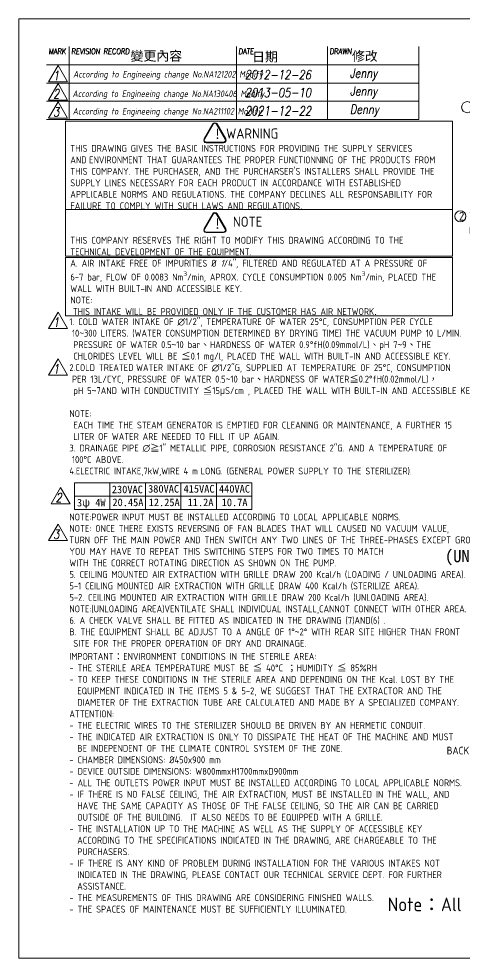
# Model space of a CAD drawing. Header units: millimetres. Extents: x -630700 to -195787, y -10816 to 7141.
# Drawn here: x -208972 to -204574, y -10816 to -1546 of the extents above; entities that cross this region are included whole.
import ezdxf

# ---------------------------------------------------------------- set-up
doc = ezdxf.new("R2010")
doc.units = ezdxf.units.MM
doc.header["$MEASUREMENT"] = 0
doc.layers.get('0').update_dxf_attribs({"lineweight": 25})
for name, color, linetype, lineweight in [('D', 3, 'Continuous', 13), ('F', 7, 'Continuous', 15), ('T', 4, 'Continuous', 15)]:
    doc.layers.add(name, color=color, linetype=linetype, lineweight=lineweight)
doc.styles.get("Standard").update_dxf_attribs({"font": 'KAIU.TTF'})
doc.styles.add('STU25', font='isocp2.shx')
doc.styles.add('Text', font='romans.shx', dxfattribs={"width": 0.8, "oblique": 10})

msp = doc.modelspace()

# ---------------------------------------------------------------- hatches: boundary and pattern name
at = {"layer": 'D'}
h = msp.add_hatch(color=11, dxfattribs=at)
edge = h.paths.add_edge_path(flags=16)
edge.add_ellipse((-207121.383, -2744.366), major_axis=(20, 0), ratio=1, start_angle=149.9999999, end_angle=270)
edge.add_line((-207121.383, -2764.366), (-206950.665, -2764.366))
edge.add_ellipse((-206950.665, -2744.366), major_axis=(20, 0), ratio=1, start_angle=270, end_angle=389.9999999)
edge.add_line((-206933.345, -2734.366), (-207018.703, -2586.52))
edge.add_ellipse((-207036.024, -2596.52), major_axis=(20, 0), ratio=1, start_angle=30, end_angle=150)
edge.add_line((-207053.345, -2586.52), (-207138.703, -2734.366))
edge = h.paths.add_edge_path()
edge.add_ellipse((-207121.383, -2744.366), major_axis=(25, 0), ratio=1, start_angle=149.9999999, end_angle=270)
edge.add_line((-207121.383, -2769.366), (-206950.665, -2769.366))
edge.add_ellipse((-206950.665, -2744.366), major_axis=(25, 0), ratio=1, start_angle=270, end_angle=389.9999999)
edge.add_line((-206929.014, -2731.866), (-207014.373, -2584.02))
edge.add_ellipse((-207036.024, -2596.52), major_axis=(25, 0), ratio=1, start_angle=30, end_angle=150)
edge.add_line((-207057.675, -2584.02), (-207143.034, -2731.866))
h = msp.add_hatch(color=11, dxfattribs=at)
edge = h.paths.add_edge_path(flags=16)
edge.add_ellipse((-207121.383, -3631.486), major_axis=(20, 0), ratio=1, start_angle=149.9999999, end_angle=270)
edge.add_line((-207121.383, -3651.486), (-206950.665, -3651.486))
edge.add_ellipse((-206950.665, -3631.486), major_axis=(20, 0), ratio=1, start_angle=270, end_angle=389.9999999)
edge.add_line((-206933.345, -3621.486), (-207018.703, -3473.64))
edge.add_ellipse((-207036.024, -3483.64), major_axis=(20, 0), ratio=1, start_angle=30, end_angle=150)
edge.add_line((-207053.345, -3473.64), (-207138.703, -3621.486))
edge = h.paths.add_edge_path()
edge.add_ellipse((-207121.383, -3631.486), major_axis=(25, 0), ratio=1, start_angle=149.9999999, end_angle=270)
edge.add_line((-207121.383, -3656.486), (-206950.665, -3656.486))
edge.add_ellipse((-206950.665, -3631.486), major_axis=(25, 0), ratio=1, start_angle=270, end_angle=389.9999999)
edge.add_line((-206929.014, -3618.986), (-207014.373, -3471.14))
edge.add_ellipse((-207036.024, -3483.64), major_axis=(25, 0), ratio=1, start_angle=30, end_angle=150)
edge.add_line((-207057.675, -3471.14), (-207143.034, -3618.986))

# ---------------------------------------------------------------- linework, layer by layer
at = {"layer": 'D', "color": 11}
for p, q in [((-207057.675, -2584.02), (-207143.034, -2731.866)), ((-207053.345, -2586.52), (-207138.703, -2734.366)), ((-207018.703, -2586.52), (-206933.345, -2734.366)), ((-207014.373, -2584.02), (-206929.014, -2731.866)), ((-207121.383, -2764.366), (-206950.665, -2764.366)), ((-207121.383, -2769.366), (-206950.665, -2769.366)), ((-207057.675, -3471.14), (-207143.034, -3618.986)), ((-207053.345, -3473.64), (-207138.703, -3621.486)), ((-207018.703, -3473.64), (-206933.345, -3621.486)), ((-207014.373, -3471.14), (-206929.014, -3618.986)), ((-207121.383, -3651.486), (-206950.665, -3651.486)), ((-207121.383, -3656.486), (-206950.665, -3656.486))]:
    msp.add_line(p, q, dxfattribs=at)
at = {"layer": 'D'}
for p, q in [((-208421.491, -6126.976), (-208421.491, -6386.976)), ((-208421.491, -6126.976), (-206671.491, -6126.976)), ((-208071.491, -6126.976), (-208071.491, -6386.976)), ((-207721.491, -6126.976), (-207721.491, -6386.976)), ((-207371.491, -6126.976), (-207371.491, -6386.976)), ((-207021.491, -6126.976), (-207021.491, -6386.976)), ((-206671.491, -6126.976), (-206671.491, -6386.976)), ((-208421.491, -6256.976), (-206671.491, -6256.976)), ((-208421.491, -6386.976), (-206671.491, -6386.976))]:
    msp.add_line(p, q, dxfattribs=at)
at = {"layer": 'D', "color": 11}
for points in [[(-208509.979, -2555.166), (-204689.857, -2555.166), (-204689.857, -3428.634), (-208509.979, -3428.634)], [(-208509.979, -3427.702), (-204689.857, -3427.702), (-204689.857, -3888.038), (-208509.979, -3888.038)], [(-208509.979, -3901.914), (-204689.857, -3901.914), (-204689.857, -4476.244), (-208509.979, -4476.244)]]:
    msp.add_lwpolyline(points, close=True, dxfattribs=at)
at = {"layer": 'D'}
for centre in [(-204544.772, -2418.54), (-204611.96, -3495.223)]:
    msp.add_circle(centre, 55, dxfattribs=at)
at = {"layer": 'D', "color": 11}
for centre, radius, start, end in [((-207036.024, -2596.52), 25, 30, 150), ((-207036.024, -2596.52), 20, 30, 150), ((-207121.383, -2744.366), 25, 149.9999999, 270), ((-207121.383, -2744.366), 20, 149.9999999, 270), ((-206950.665, -2744.366), 25, 270, 29.9999999), ((-206950.665, -2744.366), 20, 270, 29.9999999), ((-207036.024, -3483.64), 25, 30, 150), ((-207036.024, -3483.64), 20, 30, 150), ((-207121.383, -3631.486), 25, 149.9999999, 270), ((-207121.383, -3631.486), 20, 149.9999999, 270), ((-206950.665, -3631.486), 25, 270, 29.9999999), ((-206950.665, -3631.486), 20, 270, 29.9999999)]:
    msp.add_arc(centre, radius, start, end, dxfattribs=at)
at = {"layer": 'F', "color": 7}
for p, q in [((-208472.935, -1820.295), (-208472.935, -2540.295)), ((-206822.785, -2540.295), (-206822.785, -1820.295)), ((-205922.785, -2540.295), (-205922.785, -1820.295)), ((-205022.785, -2180.295), (-205022.785, -1820.295)), ((-205022.785, -2000.295), (-208697.935, -2000.295)), ((-208697.935, -2180.295), (-205022.785, -2180.295)), ((-208697.935, -2360.295), (-205022.785, -2360.295)), ((-208697.935, -2540.295), (-205022.785, -2540.295))]:
    msp.add_line(p, q, dxfattribs=at)
at = {"layer": 'F'}
msp.add_line((-205022.785, -1820.295), (-205022.785, -2540.295), dxfattribs=at)
at = {"layer": 'F', "color": 6}
msp.add_lwpolyline([(-208971.956, -1546.274), (-208971.956, -10816.274), (-195786.956, -10816.274), (-195786.956, -1546.274)], close=True, dxfattribs=at)
msp.add_lwpolyline([(-208971.956, -1546.274), (-208971.956, -10816.274), (-195786.956, -10816.274), (-195786.956, -1546.274)], close=True, dxfattribs=at)
at = {"layer": 'F', "color": 7}
for points in [[(-208583.719, -2005.964), (-208677.21, -2167.895), (-208490.228, -2167.895)], [(-208583.719, -2185.964), (-208677.21, -2347.895), (-208490.228, -2347.895)], [(-208583.719, -2365.964), (-208677.21, -2527.895), (-208490.228, -2527.895)], [(-208583.719, -4439.869), (-208677.21, -4601.8), (-208490.228, -4601.8)], [(-208583.719, -4900.452), (-208677.21, -5062.383), (-208490.228, -5062.383)], [(-208558.727, -6170.9), (-208652.217, -6332.831), (-208465.236, -6332.831)], [(-208583.719, -6532.553), (-208677.21, -6694.483), (-208490.228, -6694.483)]]:
    msp.add_lwpolyline(points, close=True, dxfattribs=at)

# ---------------------------------------------------------------- texts
at = {"lineweight": -3}
for s, p in [('變更內容', (-207868.601, -1959.079)), ('修改', (-205682.962, -1960.859)), ('日期', (-206668.44, -1967.979))]:
    msp.add_text(s, height=93.4085, dxfattribs=at).set_placement(p)
at = {"layer": 'D', "color": 11, "attachment_point": 1, "style": 'STU25'}
for s, insert, char_height in [('{\\f標楷體|b0|i0|c136|p65;!}', (-207044.335, -2631.25), 100), ('WARNING', (-206925.064, -2628.325), 100), ('\\A1;\\P     \\PTHIS DRAWING GIVES THE BASIC INSTRUCTIONS FOR PROVIDING THE SUPPLY SERVICES \\PAND\\f????|b0|i0|c0|p54; \\Fisocp2.shx|c136;ENVIRONMENT THAT GUARANTEES THE PROPER FUNCTIONNING OF THE PRODUCTS FROM \\PTHIS COMPANY. THE PURCHASER, AND THE PURCHARSER\'S INSTALLERS SHALL PROVIDE THE \\PSUPPLY LlNES NECESSARY FOR EACH PRODUCT IN ACCORDANCE WITH ESTABLlSHED \\PAPPLlCABLE NORMS AND REGULATIONS. THE COMPANY DECLlNES ALL RESPONSABILlTY FOR \\PFAILURE TO COMPLY WITH SUCH LAWS AND REGULATIONS\\f????|b0|i0|c0|p54;.\\P\\P\\P\\Fisocp2.shx|c136;THIS COMPANY RESERVES THE RIGHT TO MODIFY THIS DRAWING ACCORDING TO THE \\PTECHNICAL DEVELOPMENT OF THE EQUIPMENT.\\PA. AIR INTAKE FREE OF IMPURITIES %%C \\fISOCP2|b0|i1|c0|p2;1\\Fisocp2.shx|c136;/4"\\fISOCP2|b0|i1|c0|p2;, \\Fisocp2.shx|c136;FILTERED AND REGULATED AT A PRESSURE OF \\P6-7 bar, FLOW OF 0.0083 Nm{\\H0.7x;\\S3^ ;}/min, APROX. CYCLE CONSUMPTION 0.005 Nm{\\H0.7x;\\S3^ ;}/min, PLACED THE \\PWALL WITH BUILT-IN AND ACCESSIBLE KEY.\\PNOTE:\\P\\f????|b0|i0|c0|p54; \\Fisocp2.shx|c136;THIS INTAKE WILL BE PROVIDED ONLY IF THE CUSTOMER HAS AIR NETWORK\\fArial|b0|i0|c0|p34;.', (-208463.201, -2564.282), 68), ('{\\f標楷體|b0|i0|c136|p65;!}', (-207044.335, -3518.37), 100), ('NOTE', (-206857.822, -3499.001), 100), ('{\\C3;2 TREATEDWATER INTAKE\\P  (PIPE-END HIGH>550mm)}', (-204626.402, -3452.124), 85), ('1. COLD WATER INTAKE OF ∅1/2", TEMPERATURE OF WATER 25°C, CONSUMPTION PER CYCLE \\P{\\F????; }10{\\f標楷體|b0|i0|c136|p65;~}300 LITERS. (WATER CONSUMPTION DETERMINED BY DRYING TIME) THE VACUUM PUMP 10 L/MIN. \\P PRESSURE OF WATER 0.5{\\f標楷體|b0|i0|c136|p65;~}10 bar{\\f標楷體|b0|i0|c136|p65;、}HARDNESS OF WATER 0.9°fH(0.09mmol/L){\\f標楷體|b0|i0|c136|p65;、}pH 7{\\f標楷體|b0|i0|c136|p65;~}9{\\f標楷體|b0|i0|c136|p65;、}THE \\P CHLORIDES LEVEL WILL BE {\\f標楷體|b0|i0|c136|p65;≦}0.1 mg/l, PLACED THE WALL WITH BUILT-IN AND ACCESSIBLE KEY.\\P2.COLD TREATED{\\F???; }WATER INTAKE OF ∅1/2"G, SUPPLIED AT TEMPERATURE OF 25°C, CONSUMPTION \\P{\\F????; }PER 13L/CYC, PRESSURE OF WATER 0.5{\\f細明體|b0|i0|c136|p49;~}10 bar{\\f標楷體|b0|i0|c136|p65;、}HARDNESS OF WATER{\\f標楷體|b0|i0|c136|p65;≦}0.2°fH(0.02mmol/L){\\f標楷體|b0|i0|c136|p65;，}\\P pH 5{\\f細明體|b0|i0|c136|p49;~}7AND WITH CONDUCTIVITY {\\f標楷體|b0|i0|c136|p65;≦}15{\\f新細明體|b0|i0|c136|p16;μ}S/cm , PLACED THE WALL WITH BUILT-IN AND ACCESSIBLE KEY.\\P\\PNOTE:\\P EACH TIME THE STEAM GENERATOR IS EMPTIED FOR CLEANING OR MAINTENANCE, A FURTHER 15 \\P LITER OF WATER ARE NEEDED TO FILL IT UP AGAIN.\\P3. DRAINAGE PIPE ∅{\\f標楷體|b0|i0|c136|p65;≧}1" METALLIC PIPE, CORROSION RESISTANCE 2"G. AND A TEMPERATURE OF \\P{\\F???; }100°C ABOVE.\\P4.ELECTRIC INTAKE,7kW,WIRE 4 m{\\F???; }LONG. (GENERAL POWER SUPPLY TO THE STERILIZER).\\P\\P\\P\\PNOTE:POWER INPUT MUST BE INSTALLED ACCORDING TO LOCAL APPLICABLE NORMS.\\P{\\A1;NOTE: ONCE THERE EXISTS REVERSING OF FAN BLADES THAT WILL CAUSED NO VACUUM VALUE, }\\P{\\A1;TURN OFF THE MAIN POWER AND THEN SWITCH ANY TWO LINES OF THE THREE-PHASES EXCEPT GROUND LINE. }\\P{\\A1;YOU MAY HAVE TO REPEAT THIS SWITCHING STEPS FOR TWO TIMES TO MATCH }\\P{\\A1;WITH THE CORRECT ROTATING DIRECTION AS SHOWN ON THE PUMP. }\\P{\\A1;5. CEILING MOUNTED AIR EXTRACTION WITH GRILLE DRAW 200 Kcal/h (LOADING / UNLOADING AREA).}\\P{\\A1;5-1 CEILING MOUNTED AIR EXTRACTION WITH GRILLE DRAW 400 Kcal/h (STERILIZE AREA).}\\P{\\A1;5-2. CEILING MOUNTED AIR EXTRACTION WITH GRILLE DRAW 200 Kcal/h (UNLOADING AREA).}\\P{\\A1;NOTE:(UNLOADING AREA)VENTILATE SHALL INDIVIDUAL INSTALL,CANNOT CONNECT WITH OTHER AREA.}\\P{\\A1;6. A CHECK VALVE SHALL BE FITTED AS INDICATED IN THE DRAWING (7)AND(6) .}\\P{\\A1;B. THE EQUIPMENT SHALL BE ADJUST TO A ANGLE OF 1°}{\\A1;\\f標楷體|b0|i0|c136|p65;~}{\\A1;2° WITH REAR SITE HIGHER THAN FRONT }\\P{\\A1; SITE FOR THE PROPER OPERATION OF DRY AND DRAINAGE.}', (-208472.433, -4501.192), 68), ('{\\f標楷體|b0|i0|c136|p65;230VAC}', (-208053.247, -6152.998), 75), ('{\\f標楷體|b0|i0|c136|p65;380VAC}', (-207695.364, -6146.812), 75), ('{\\f標楷體|b0|i0|c136|p65;415VAC}', (-207345.364, -6146.812), 75), ('{\\f標楷體|b0|i0|c136|p65;440VAC}', (-206995.364, -6146.812), 75), ('{\\f標楷體|b0|i0|c136|p65;3ψ 4W}', (-208397.682, -6282.978), 75), ('{\\f標楷體|b0|i0|c136|p65;20.45A}', (-208047.597, -6280.308), 75), ('{\\f標楷體|b0|i0|c136|p65;12.25A}', (-207689.329, -6280.308), 75), ('{\\f標楷體|b0|i0|c136|p65;11.2A}', (-207305.033, -6280.308), 75), ('{\\f標楷體|b0|i0|c136|p65;10.7A}', (-206968.813, -6280.308), 75), ('IMPORTANT{\\f標楷體|b0|i0|c136|p65;：}ENVIRONMENT CONDITIONS IN THE STERILE AREA:\\P- THE STERILE AREA TEMPERATURE MUST BE {\\f標楷體|b0|i0|c136|p65;≦} 40%%DC {\\f標楷體|b0|i0|c136|p65;；}HUMIDITY {\\f標楷體|b0|i0|c136|p65;≦} 85%RH\\P- TO KEEP THESE CONDITIONS IN THE STERILE AREA AND DEPENDING ON THE Kcal. LOST BY THE \\P  EQUIPMENT INDICATED IN THE ITEMS 5 & 5-2, WE SUGGEST THAT THE EXTRACTOR AND THE \\P  DIAMETER OF THE EXTRACTION TUBE ARE CALCULATED AND MADE BY A SPECIALIZED COMPANY.\\PATTENTION:\\P- THE ELECTRIC WIRES TO THE STERILIZER SHOULD BE DRIVEN BY AN HERMETIC CONDUIT.  \\P- THE INDICATED AIR EXTRACTION IS ONLY TO DISSIPATE THE HEAT OF THE MACHINE AND MUST \\P  BE INDEPENDENT OF THE CLIMATE CONTROL SYSTEM OF THE ZONE.\\P- CHAMBER DIMENSIONS: %%C450x900 mm\\P- DEVICE OUTSIDE DIMENSIONS: W800mmxH1700mmxD900mm\\P- ALL THE OUTLETS POWER INPUT MUST BE INSTALLED ACCORDING TO LOCAL APPLICABLE NORMS.\\P- IF THERE IS NO FALSE CEILING, THE AIR EXTRACTION, MUST BE INSTALLED IN THE WALL, AND \\P  HAVE THE SAME CAPACITY AS THOSE OF THE FALSE CEILING, SO THE AIR CAN BE CARRIED \\P  OUTSIDE OF THE BUILDING.  IT ALSO NEEDS TO BE EQUIPPED WITH A GRILLE.\\P- THE INSTALLATION UP TO THE MACHINE AS WELL AS THE SUPPLY OF ACCESSIBLE KEY \\P  ACCORDING TO THE SPECIFICATIONS INDICATED IN THE DRAWING, ARE CHARGEABLE TO THE \\P  PURCHASERS. \\P- IF THERE IS ANY KIND OF PROBLEM DURING INSTALLATION FOR THE VARIOUS INTAKES NOT \\P  INDICATED IN THE DRAWING, PLEASE CONTACT OUR TECHNICAL SERVICE DEPT. FOR FURTHER \\P  ASSISTANCE.\\P- THE MEASUREMENTS OF THIS DRAWING ARE CONSIDERING FINISHED WALLS.\\P- THE SPACES OF MAINTENANCE MUST BE SUFFICIENTLY ILLUMINATED.', (-208472.433, -7804.4), 68)]:
    msp.add_mtext(s, dxfattribs=dict(at, insert=insert, char_height=char_height))
at = {"layer": 'D', "color": 11, "insert": (-204764.757, -6788.164), "char_height": 120, "attachment_point": 1}
msp.add_mtext('{\\C3;(UNLOADING AREA)}', dxfattribs=at)
at = {"layer": 'D', "linetype": 'Continuous', "insert": (-204747.345, -8729.89), "char_height": 75, "width": 218.181, "attachment_point": 1}
msp.add_mtext('{\\Fisocp2.shx;BACK}', dxfattribs=at)
at = {"layer": 'D', "color": 0, "insert": (-205329.774, -10217.781), "char_height": 135.00867, "attachment_point": 1, "style": 'STU25'}
msp.add_mtext('Note{\\f標楷體|b0|i0|c136|p65;：}All parts should comply with RoHS.', dxfattribs=at)
at = {"layer": 'F', "color": 1, "lineweight": 15, "style": 'Text', "oblique": 5, "width": 0.8}
for s, p in [('MARK', (-208678.033, -1894.595)), ('REVISION RECORD', (-208453.033, -1894.595)), ('DATE', (-206802.883, -1894.595)), ('DRAWN', (-205902.883, -1894.595))]:
    msp.add_text(s, height=54, dxfattribs=at).set_placement(p)
at = {"layer": 'T', "lineweight": 20, "style": 'Text', "oblique": 10, "width": 0.8}
for s, p in [('Jenny', (-205703.826, -2127.704)), ('1', (-208632.657, -2151.422)), ('2012-12-26', (-206740.285, -2143.504)), ('Jenny', (-205702.707, -2303.571)), ('2', (-208632.657, -2331.422)), ('2013-05-10', (-206739.166, -2319.371)), ('2021-12-22', (-206739.166, -2499.371)), ('Denny', (-205702.707, -2483.571)), ('3', (-208632.657, -2511.422)), ('1', (-208632.657, -4585.327)), ('1', (-208632.657, -5045.91)), ('2', (-208607.664, -6316.358)), ('3', (-208632.657, -6678.01))]:
    msp.add_text(s, height=90, dxfattribs=at).set_placement(p)
at = {"layer": 'T', "linetype": 'Continuous', "lineweight": 20, "char_height": 65, "attachment_point": 1, "style": 'Text'}
for s, insert in [('{\\Fisocp2.shx|c136;According to Engineeing change No.NA121202 Modify}', (-208434.967, -2060.918)), ('{\\Fisocp2.shx|c136;According to Engineeing change No.NA130406 Modify}', (-208440.824, -2253.442)), ('{\\Fisocp2.shx|c136;According to Engineeing change No.NA211102 Modify}', (-208438.871, -2425.976))]:
    msp.add_mtext(s, dxfattribs=dict(at, insert=insert))

doc.saveas('drawing.dxf')
